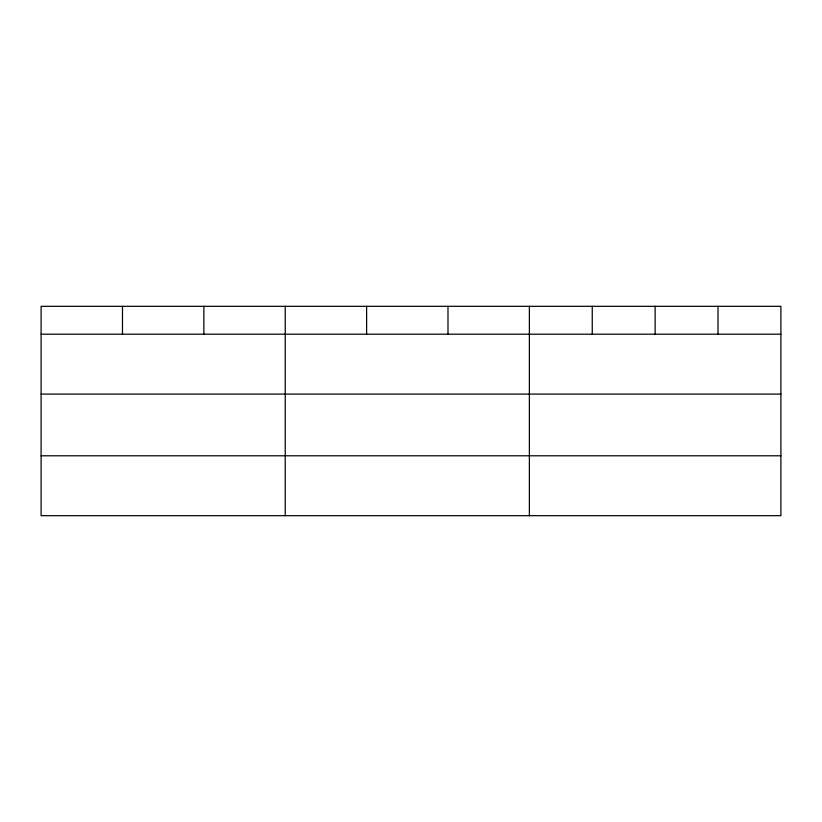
<?xml version="1.0" encoding="UTF-8"?>
<svg xmlns="http://www.w3.org/2000/svg" width="822" height="822" viewBox="0 0 822 822"><rect width="100%" height="100%" fill="white"/><g stroke="black" fill="none" stroke-linecap="round" stroke-linejoin="round"><path stroke-width="1.23" d="M780.9 394.087L780.9 306.318L41.1 306.318L41.1 515.682L780.9 515.682L780.9 394.087L41.1 394.087M41.1 334.194L780.9 334.194M41.1 455.789L780.9 455.789M718.017 306.318L718.017 334.194M655.134 306.318L655.134 334.194M592.251 306.318L592.251 334.194M529.368 306.318L529.368 515.682M447.99 306.318L447.99 334.194M366.612 306.318L366.612 334.194M285.234 306.318L285.234 515.682M203.856 306.318L203.856 334.194M122.478 306.318L122.478 334.194"/></g></svg>
